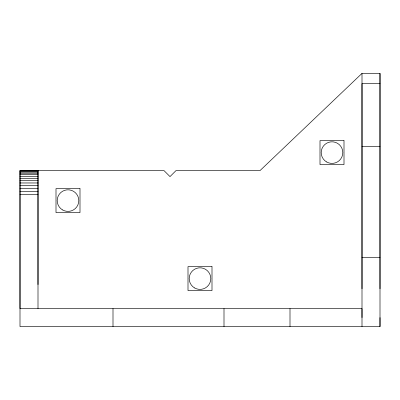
<?xml version="1.0" encoding="UTF-8"?>
<svg xmlns="http://www.w3.org/2000/svg" width="400" height="400" viewBox="0 0 400 400"><rect width="100%" height="100%" fill="white"/><g stroke="black" fill="none" stroke-linecap="round" stroke-linejoin="round"><path stroke-width="0.6" d="M380 326.6L380 73.4L362 73.4L260 170.6L176 170.6L170 176.6L164 170.6L20 170.6L20 326.6L380 326.6L380 317.6M38 284.6L38 170.6L38 308.6M113 326.6L113 308.6M224 326.6L224 308.6M290 326.6L290 308.6M362 317.6L362 308.6L20 308.6L20 170.6M362 288.775L362 83.6L380 83.6M380 288.775L380 73.4M362 146.6L380 146.6M20 170.765L38 170.765M20 171.255L38 171.255M20 172.07L38 172.07M20 173.195L38 173.195M20 174.62L38 174.62M20 176.33L38 176.33M20 178.305L38 178.305M20 180.525L38 180.525M20 182.965L38 182.965M20 185.6L38 185.6M20 188.4L38 188.4M20 191.33L38 191.33M20 194.365L38 194.365M362 257.6L380 257.6M362 73.4L362 326.6M344 140.6L320 140.6L320 164.6L344 164.6L344 140.6M80 188.6L56 188.6L56 212.6L80 212.6L80 188.6M212 266.6L188 266.6L188 290.6L212 290.6L212 266.6M194.6 287.95A10.8 10.8 0 0 0 210.8 278.6A10.8 10.8 0 0 0 194.6 269.245A10.8 10.8 0 0 0 194.6 287.95M62.6 209.95A10.8 10.8 0 0 0 78.8 200.6A10.8 10.8 0 0 0 62.6 191.245A10.8 10.8 0 0 0 62.6 209.95M326.6 161.95A10.8 10.8 0 0 0 342.8 152.6A10.8 10.8 0 0 0 326.6 143.245A10.8 10.8 0 0 0 326.6 161.95"/></g></svg>
